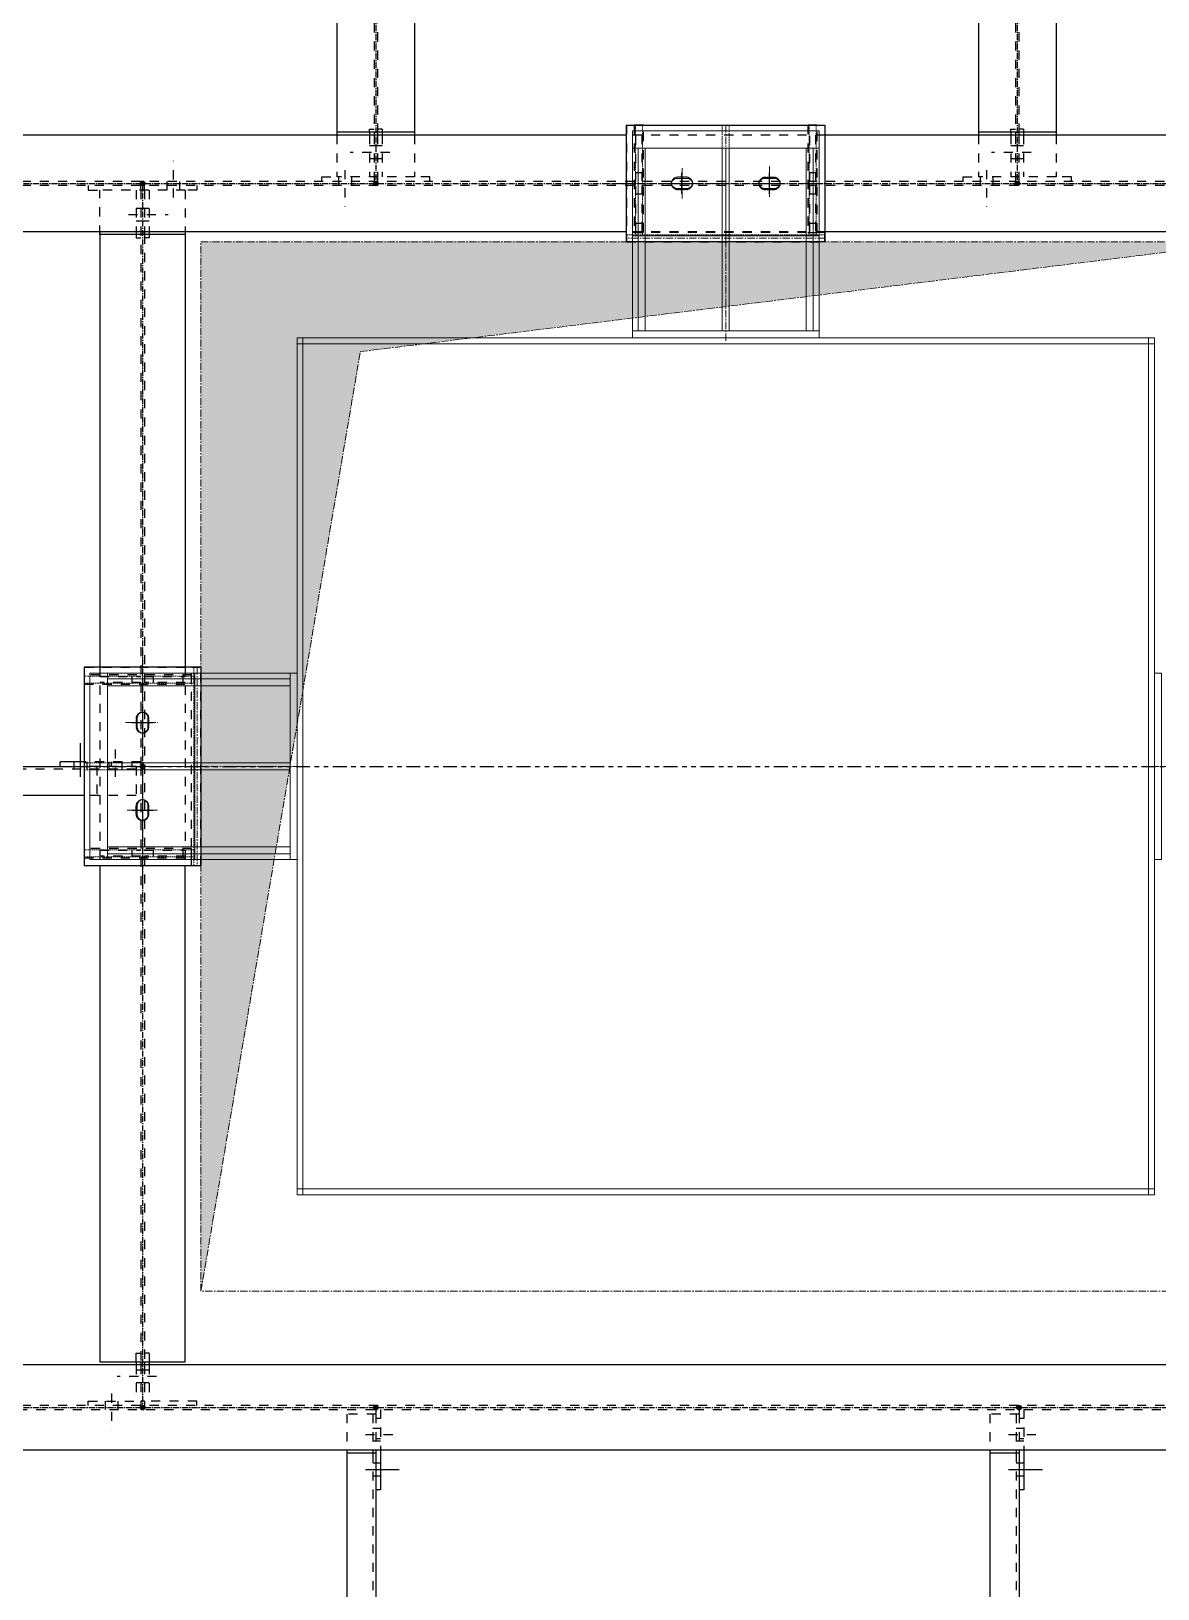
# Model space of a CAD drawing. Header units: inches. Extents: x 209270 to 234360, y -180214 to -150194.
# Drawn here: x 220821 to 222753, y -159675 to -157002 of the extents above; entities that cross this region are included whole.
import ezdxf

# ---------------------------------------------------------------- set-up
doc = ezdxf.new("R2010")
doc.units = ezdxf.units.IN
doc.header["$LTSCALE"] = 10
doc.header["$MEASUREMENT"] = 0
for name, pattern in [('CENTER', [2, 1.25, -0.25, 0.25, -0.25]), ('DXK_LINE_DOT2', [3.9198, 1.9599, -1.9599]), ('DXK_LINE_DOT5', [7.8785, 2.979, -0.9799, 0.9799, -0.9799, 0.9799, -0.9799]), ('HIDDEN', [0.375, 0.25, -0.125])]:
    doc.linetypes.add(name, pattern=pattern)
doc.layers.get('0').update_dxf_attribs({"color": 1})
for name, color, linetype in [('_BLUE_0', 5, 'Continuous'), ('_BLUE_1', 5, 'Continuous'), ('_BLUE_2', 5, 'Continuous'), ('_BLUE_4', 5, 'Continuous')]:
    doc.layers.add(name, color=color, linetype=linetype)
for name, color, linetype, lineweight in [('CEN', 1, 'CENTER', 9), ('Chute', 1, 'Continuous', 9), ('HIDDEN', 1, 'HIDDEN', 9), ('MAIN OBJECT', 1, 'Continuous', 18), ('STR25', 1, 'Continuous', 5), ('STRUC-25HD', 1, 'HIDDEN', 5)]:
    doc.layers.add(name, color=color, linetype=linetype, lineweight=lineweight)

# ---------------------------------------------------------------- blocks, each defined once
blk = doc.blocks.new('A$C3120f6e4')
at = {"layer": 'CEN'}
for p, q in [((170, 94), (-170, 94)), ((0, -100), (0, 100)), ((-75, -26.2), (-75, 26)), ((75, -29.3), (75, 26.1)), ((-48.9, 0), (-101.1, 0)), ((101.1, 0), (48.9, 0))]:
    blk.add_line(p, q, dxfattribs=at)
at = {"layer": 'HIDDEN', "ltscale": 0.2, "elevation": 5435030.5}
for points in [[(-82, -11.1, -1), (-82, 10.9), (-68, 10.9, -1), (-68, -11.1)], [(68, 11.1, 1), (68, -10.9), (82, -10.9, 1), (82, 11.1)]]:
    blk.add_lwpolyline(points, format="xyb", close=True, dxfattribs=at)
at = {"layer": 'STR25', "ltscale": 0.2, "elevation": 5435030.5}
blk.add_lwpolyline([(-170, 100), (170, 100), (170, -100), (-170, -100)], close=True, dxfattribs=at)
at = {"layer": 'STRUC-25HD', "elevation": 5435030.5}
for points in [[(170, 88), (170, 100), (-170, 100), (-170, 88)], [(-143, -100), (-155, -100), (-155, 88), (-143, 88)], [(6, -100), (-6, -100), (-6, 88), (6, 88)], [(155, -100), (143, -100), (143, 88), (155, 88)]]:
    blk.add_lwpolyline(points, close=True, dxfattribs=at)
blk = doc.blocks.new('MECH_DRAWING')
at = {"layer": 'CEN'}
h = blk.add_hatch(color=256, dxfattribs=at)
h.dxf.hatch_style = 1
h.paths.add_polyline_path([(222912, -157363.8), (221112, -157363.8), (221112, -159163.8), (221385.3, -157552.2)])
for p, q in [((222011.9, -157533.5), (222011.9, -157203.3)), ((222213.6, -157263.6), (221810.1, -157263.6)), ((221385.3, -157552.2), (222912, -157363.8)), ((221112, -159163.8), (221385.3, -157552.2)), ((221011.7, -158061.9), (221011.7, -158465.4)), ((221281.7, -158263.7), (220951.5, -158263.7)), ((222742, -158263.7), (223072.2, -158263.7))]:
    blk.add_line(p, q, dxfattribs=at)
blk.add_lwpolyline([(221112, -157363.8), (222912, -157363.8), (222912, -159163.8), (221112, -159163.8)], close=True, dxfattribs=at)
at = {"layer": 'Chute'}
for p, q in [((221276.9, -158998.7, -702228907.6), (221276.9, -157528.7, -702228907.6)), ((221276.9, -157528.7, -702228907.6), (222746.9, -157528.7, -702228907.6)), ((221286.9, -158998.7, -702228907.6), (221286.9, -157528.7, -702228907.6)), ((222736.9, -157528.7, -702228907.6), (222736.9, -158998.7, -702228907.6)), ((222746.9, -157528.7, -702228907.6), (222746.9, -158998.7, -702228907.6)), ((221276.9, -157538.7, -702228907.6), (222746.9, -157538.7, -702228907.6)), ((222746.9, -158988.7, -702228907.6), (221276.9, -158988.7, -702228907.6)), ((222746.9, -158998.7, -702228907.6), (221276.9, -158998.7, -702228907.6))]:
    blk.add_line(p, q, dxfattribs=at)
at = {"layer": 'MAIN OBJECT'}
for points, elevation in [([(222171.9, -157353.6), (222171.9, -157173.6), (221851.9, -157173.6), (221851.9, -157353.6)], -491057285.9), ([(222171.9, -157516.7), (222171.9, -157203.3), (221851.9, -157203.3), (221851.9, -157516.7)], -702228907.6), ([(221873.9, -157516.7), (221861.9, -157516.7), (221861.9, -157203.3), (221873.9, -157203.3)], -702228907.6), ([(222017.9, -157516.7), (222005.9, -157516.7), (222005.9, -157203.3), (222017.9, -157203.3)], -702212532.5), ([(222149.9, -157516.7), (222161.9, -157516.7), (222161.9, -157203.3), (222149.9, -157203.3)], -702228907.6), ([(222171.9, -157528.7), (222171.9, -157516.7), (221851.9, -157516.7), (221851.9, -157528.7)], -702228907.6), ([(221101.7, -158103.7), (220921.7, -158103.7), (220921.7, -158423.7), (221101.7, -158423.7)], -437826209.8), ([(221264.9, -158103.7), (220951.5, -158103.7), (220951.5, -158423.7), (221264.9, -158423.7)], -648997831.5), ([(221264.9, -158125.7), (221264.9, -158113.7), (220951.5, -158113.7), (220951.5, -158125.7)], -648997831.5), ([(221276.9, -158103.7), (221264.9, -158103.7), (221264.9, -158423.7), (221276.9, -158423.7)], -648997831.5), ([(222746.9, -158103.7), (222758.9, -158103.7), (222758.9, -158423.7), (222746.9, -158423.7)], -648997831.5), ([(221264.9, -158257.7), (221264.9, -158269.7), (220951.5, -158269.7), (220951.5, -158257.7)], -648981456.5), ([(221264.9, -158401.7), (221264.9, -158413.7), (220951.5, -158413.7), (220951.5, -158401.7)], -648997831.5)]:
    blk.add_lwpolyline(points, close=True, dxfattribs=dict(at, elevation=elevation))
at = {"layer": 'MAIN OBJECT', "xscale": -1}
for p, rotation in [((222011.9, -157263.6, -491057285.9), 180), ((221011.7, -158263.7, -437826209.8), 270)]:
    blk.add_blockref('A$C3120f6e4', p, dxfattribs=dict(at, rotation=rotation))
blk = doc.blocks.new('GridLine-116860372-116906 - 114867')
at = {"layer": '_BLUE_2', "linetype": 'DXK_LINE_DOT5'}
blk.add_line((2535.4, 21320.8), (24512.1, 21320.8), dxfattribs=at)
blk = doc.blocks.new('Part-116860372-114967 - 114867')
at = {"layer": '_BLUE_4', "linetype": 'Continuous'}
for points in [[(15075.6, 25065.8, -1), (15075.6, 25075.8, -1)], [(15075.6, 22565.8, -1), (15075.6, 22575.8, -1)]]:
    blk.add_hatch(color=256, dxfattribs=at).paths.add_polyline_path(points)
at = {"layer": '_BLUE_1', "linetype": 'DXK_LINE_DOT2'}
for p, q in [((14992.3, 25054.1), (14992.3, 24939.6)), ((15158.8, 25054.1), (14992.3, 25054.1)), ((15072, 25054.1), (15072, 23580.8)), ((15079.1, 25054.1), (15079.1, 24939.6)), ((15158.8, 25054.1), (15158.8, 24939.6)), ((15079.1, 24933.3), (15079.1, 22680.6)), ((15072, 23580.8), (15072, 22680.6)), ((14992.3, 22674.4), (14992.3, 22585)), ((15072, 22674.4), (15072, 22585)), ((15079.1, 22674.4), (15079.1, 22585)), ((15158.8, 22674.4), (15158.8, 22585)), ((15158.8, 22585), (14992.3, 22585))]:
    blk.add_line(p, q, dxfattribs=at)
at = {"layer": '_BLUE_2', "linetype": 'Continuous'}
for p, q in [((14992.3, 24939.6), (14992.3, 22674.4)), ((15158.8, 24933.3), (14992.3, 24933.3)), ((15072, 24939.6), (15072, 24933.3)), ((15079.1, 24939.6), (15079.1, 24933.3)), ((15158.8, 24939.6), (15158.8, 22674.4)), ((15158.8, 22680.6), (14992.3, 22680.6)), ((15072, 22680.6), (15072, 22674.4)), ((15079.1, 22680.6), (15079.1, 22674.4))]:
    blk.add_line(p, q, dxfattribs=at)
at = {"layer": '_BLUE_4', "linetype": 'CENTER'}
blk.add_line((15075.6, 25070.8), (15075.6, 22570.8), dxfattribs=at)
at = {"layer": '_BLUE_4', "linetype": 'Continuous'}
for centre in [(15075.6, 25070.8), (15075.6, 22570.8)]:
    blk.add_circle(centre, 5, dxfattribs=at)
blk = doc.blocks.new('Part-116860372-114970 - 114867')
at = {"layer": '_BLUE_1', "linetype": 'DXK_LINE_DOT2'}
for p, q in [((17706.8, 19949.8), (13838.1, 19949.8)), ((13838.1, 19941.9), (17706.8, 19941.9))]:
    blk.add_line(p, q, dxfattribs=at)
at = {"layer": '_BLUE_2', "linetype": 'Continuous'}
for p, q in [((16919.3, 20037.3), (13831.8, 20037.3)), ((16919.3, 19854.3), (13831.8, 19854.3))]:
    blk.add_line(p, q, dxfattribs=at)
at = {"layer": '_BLUE_4', "linetype": 'CENTER'}
blk.add_line((13700.6, 19945.8), (17825.6, 19945.8), dxfattribs=at)
blk = doc.blocks.new('Part-116860372-114968 - 114867')
at = {"layer": '_BLUE_4', "linetype": 'Continuous'}
for points in [[(16450.6, 25065.8, -1), (16450.6, 25075.8, -1)], [(16450.6, 22565.8, -1), (16450.6, 22575.8, -1)]]:
    blk.add_hatch(color=256, dxfattribs=at).paths.add_polyline_path(points)
at = {"layer": '_BLUE_1', "linetype": 'DXK_LINE_DOT2'}
for p, q in [((16367.3, 25054.1), (16367.3, 24939.6)), ((16533.8, 25054.1), (16367.3, 25054.1)), ((16447, 25054.1), (16447, 23580.8)), ((16454.1, 25054.1), (16454.1, 24939.6)), ((16533.8, 25054.1), (16533.8, 24939.6)), ((16454.1, 24933.3), (16454.1, 22680.6)), ((16447, 23580.8), (16447, 22680.6)), ((16367.3, 22674.4), (16367.3, 22585)), ((16447, 22674.4), (16447, 22585)), ((16454.1, 22674.4), (16454.1, 22585)), ((16533.8, 22674.4), (16533.8, 22585)), ((16533.8, 22585), (16367.3, 22585))]:
    blk.add_line(p, q, dxfattribs=at)
at = {"layer": '_BLUE_2', "linetype": 'Continuous'}
for p, q in [((16367.3, 24939.6), (16367.3, 22674.4)), ((16533.8, 24933.3), (16367.3, 24933.3)), ((16447, 24939.6), (16447, 24933.3)), ((16454.1, 24939.6), (16454.1, 24933.3)), ((16533.8, 24939.6), (16533.8, 22674.4)), ((16533.8, 22680.6), (16367.3, 22680.6)), ((16447, 22680.6), (16447, 22674.4)), ((16454.1, 22680.6), (16454.1, 22674.4))]:
    blk.add_line(p, q, dxfattribs=at)
at = {"layer": '_BLUE_4', "linetype": 'CENTER'}
blk.add_line((16450.6, 25070.8), (16450.6, 22570.8), dxfattribs=at)
at = {"layer": '_BLUE_4', "linetype": 'Continuous'}
for centre in [(16450.6, 25070.8), (16450.6, 22570.8)]:
    blk.add_circle(centre, 5, dxfattribs=at)
blk = doc.blocks.new('Part-116860372-116410 - 114867')
at = {"layer": '_BLUE_1', "linetype": 'DXK_LINE_DOT2'}
for p, q in [((14579.5, 21140.8), (14667.1, 21140.8)), ((14667.1, 21128.3), (14579.5, 21128.3)), ((14598.3, 21140.8), (14598.3, 21128.3))]:
    blk.add_line(p, q, dxfattribs=at)
blk = doc.blocks.new('Part-116860372-114966 - 114867')
at = {"layer": '_BLUE_1', "linetype": 'DXK_LINE_DOT2'}
for p, q in [((16038.1, 22674.4), (15613.1, 22674.4)), ((17706.8, 22575), (13838.1, 22575)), ((17706.8, 22566.6), (13838.1, 22566.6)), ((16038.1, 22467.3), (15613.1, 22467.3))]:
    blk.add_line(p, q, dxfattribs=at)
at = {"layer": '_BLUE_2', "linetype": 'Continuous'}
for p, q in [((15613.1, 22674.4), (13831.8, 22674.4)), ((17713.1, 22674.4), (16038.1, 22674.4)), ((15613.1, 22467.3), (13831.8, 22467.3)), ((17713.1, 22467.3), (16038.1, 22467.3))]:
    blk.add_line(p, q, dxfattribs=at)
at = {"layer": '_BLUE_4', "linetype": 'CENTER'}
blk.add_line((13700.6, 22570.8), (17825.6, 22570.8), dxfattribs=at)
blk = doc.blocks.new('Part-116860372-114971 - 114867')
at = {"layer": '_BLUE_4', "linetype": 'Continuous'}
for points in [[(14575.6, 22565.8, -1), (14575.6, 22575.8, -1)], [(14575.6, 19940.8, -1), (14575.6, 19950.8, -1)]]:
    blk.add_hatch(color=256, dxfattribs=at).paths.add_polyline_path(points)
at = {"layer": '_BLUE_1', "linetype": 'DXK_LINE_DOT2'}
for p, q in [((14484.1, 22461), (14484.1, 22556.6)), ((14667.1, 22556.6), (14484.1, 22556.6)), ((14571.6, 22556.6), (14571.6, 21320.8)), ((14579.5, 22556.6), (14579.5, 22467.3)), ((14667.1, 22556.6), (14667.1, 22461)), ((14579.5, 22461), (14579.5, 20043.6)), ((14484.1, 21533.3), (14484.1, 21108.3)), ((14667.1, 21533.3), (14667.1, 21108.3)), ((14571.6, 21320.8), (14571.6, 20043.6)), ((14571.6, 20037.3), (14571.6, 19959.8)), ((14579.5, 20037.3), (14579.5, 19959.8)), ((14579.5, 19959.8), (14571.6, 19959.8))]:
    blk.add_line(p, q, dxfattribs=at)
at = {"layer": '_BLUE_2', "linetype": 'Continuous'}
for p, q in [((14484.1, 22467.3), (14484.1, 21533.3)), ((14667.1, 22461), (14484.1, 22461)), ((14571.6, 22467.3), (14571.6, 22461)), ((14579.5, 22467.3), (14579.5, 22461)), ((14667.1, 22467.3), (14667.1, 21533.3)), ((14484.1, 21108.3), (14484.1, 20043.6)), ((14667.1, 20043.6), (14667.1, 21108.3)), ((14484.1, 20043.6), (14667.1, 20043.6)), ((14571.6, 20043.6), (14571.6, 20037.3)), ((14579.5, 20043.6), (14579.5, 20037.3))]:
    blk.add_line(p, q, dxfattribs=at)
at = {"layer": '_BLUE_4', "linetype": 'CENTER'}
blk.add_line((14575.6, 22570.8), (14575.6, 19945.8), dxfattribs=at)
at = {"layer": '_BLUE_4', "linetype": 'Continuous'}
for centre in [(14575.6, 22570.8), (14575.6, 19945.8)]:
    blk.add_circle(centre, 5, dxfattribs=at)
blk = doc.blocks.new('Part-116860372-116386 - 114867')
at = {"layer": '_BLUE_1', "linetype": 'DXK_LINE_DOT2'}
for p, q in [((15613.1, 22445.8), (15613.1, 22465.8)), ((16038.1, 22465.8), (15613.1, 22465.8)), ((16038.1, 22445.8), (16038.1, 22465.8)), ((16038.1, 22445.8), (15613.1, 22445.8))]:
    blk.add_line(p, q, dxfattribs=at)
blk = doc.blocks.new('Part-116860372-115887 - 114867')
at = {"layer": '_BLUE_1', "linetype": 'DXK_LINE_DOT2'}
for p, q in [((16454.3, 19923.2), (16464.3, 19923.2)), ((16464.3, 19941.9), (16464.3, 19854.3)), ((16454.3, 19879.4), (16464.3, 19879.4))]:
    blk.add_line(p, q, dxfattribs=at)
at = {"layer": '_BLUE_2', "linetype": 'Continuous'}
for p, q in [((16454.3, 19854.3), (16454.3, 19848.1)), ((16464.3, 19854.3), (16464.3, 19769.4)), ((16464.3, 19769.4), (16454.3, 19769.4))]:
    blk.add_line(p, q, dxfattribs=at)
blk = doc.blocks.new('Part-116860372-115050 - 114867')
at = {"layer": '_BLUE_4', "linetype": 'Continuous'}
for points in [[(13700.6, 21315.8, -1), (13700.6, 21325.8, -1)], [(14575.6, 21315.8, -1), (14575.6, 21325.8, -1)]]:
    blk.add_hatch(color=256, dxfattribs=at).paths.add_polyline_path(points)
at = {"layer": '_BLUE_1', "linetype": 'DXK_LINE_DOT2'}
for p, q in [((13717.3, 21320.8), (13717.3, 21295.8)), ((13838.1, 21320.8), (13717.3, 21320.8)), ((13831.8, 21314.6), (13717.3, 21314.6)), ((14561.6, 21314.6), (13838.1, 21314.6)), ((14561.6, 21320.8), (14450.6, 21320.8)), ((14477.8, 21320.8), (14477.8, 21258.3)), ((14561.6, 21320.8), (14561.6, 21258.3)), ((13717.3, 21295.8), (13798.6, 21295.8)), ((13798.6, 21295.8), (13798.6, 21258.3)), ((13831.8, 21258.3), (13798.6, 21258.3)), ((14561.6, 21258.3), (14450.6, 21258.3))]:
    blk.add_line(p, q, dxfattribs=at)
at = {"layer": '_BLUE_2', "linetype": 'Continuous'}
for p, q in [((13838.1, 21314.6), (13831.8, 21314.6)), ((13838.1, 21258.3), (13838.1, 21320.8)), ((13838.1, 21320.8), (14450.6, 21320.8)), ((14450.6, 21258.3), (13831.8, 21258.3))]:
    blk.add_line(p, q, dxfattribs=at)
at = {"layer": '_BLUE_4', "linetype": 'CENTER'}
for p, q in [((13700.6, 21320.8), (13717.3, 21320.8)), ((13838.1, 21320.8), (14450.6, 21320.8)), ((14561.6, 21320.8), (14575.6, 21320.8))]:
    blk.add_line(p, q, dxfattribs=at)
at = {"layer": '_BLUE_4', "linetype": 'Continuous'}
for centre in [(13700.6, 21320.8), (14575.6, 21320.8)]:
    blk.add_circle(centre, 5, dxfattribs=at)
blk = doc.blocks.new('Bolt-116860372-115752 - 114867')
at = {"layer": '_BLUE_1', "linetype": 'DXK_LINE_DOT2'}
for p, q in [((14517.9, 21298.3), (14517.9, 21370.8)), ((14504.1, 21320.8), (14504.1, 21330.8)), ((14504.1, 21314.6), (14504.1, 21320.8)), ((14531.6, 21320.8), (14531.6, 21330.8)), ((14531.6, 21314.6), (14531.6, 21320.8))]:
    blk.add_line(p, q, dxfattribs=at)
at = {"layer": '_BLUE_2', "linetype": 'Continuous'}
for p, q in [((14442.9, 21298.3), (14442.9, 21370.8)), ((14429.1, 21320.8), (14429.1, 21330.8)), ((14429.1, 21314.6), (14429.1, 21320.8)), ((14456.6, 21320.8), (14456.6, 21330.8)), ((14456.6, 21314.6), (14456.6, 21320.8))]:
    blk.add_line(p, q, dxfattribs=at)
blk = doc.blocks.new('Part-116860372-115118 - 114867')
at = {"layer": '_BLUE_4', "linetype": 'Continuous'}
for points in [[(15075.6, 19940.8, -1), (15075.6, 19950.8, -1)], [(15075.6, 19065.8, -1), (15075.6, 19075.8, -1)]]:
    blk.add_hatch(color=256, dxfattribs=at).paths.add_polyline_path(points)
at = {"layer": '_BLUE_1', "linetype": 'DXK_LINE_DOT2'}
for p, q in [((15013.1, 19931.9), (15013.1, 19854.3)), ((15075.6, 19931.9), (15013.1, 19931.9)), ((15069.3, 19931.9), (15069.3, 19854.3)), ((15075.6, 19931.9), (15075.6, 19848.1)), ((15069.3, 19848.1), (15069.3, 19233.3)), ((15013.1, 19227.1), (15013.1, 19149.6)), ((15069.3, 19227.1), (15069.3, 19087.1)), ((15075.6, 19233.3), (15075.6, 19087.1)), ((15013.1, 19149.6), (15050.6, 19149.6)), ((15050.6, 19149.6), (15050.6, 19087.1)), ((15075.6, 19087.1), (15050.6, 19087.1))]:
    blk.add_line(p, q, dxfattribs=at)
at = {"layer": '_BLUE_2', "linetype": 'Continuous'}
for p, q in [((15013.1, 19854.3), (15013.1, 19227.1)), ((15075.6, 19848.1), (15013.1, 19848.1)), ((15069.3, 19854.3), (15069.3, 19848.1)), ((15075.6, 19848.1), (15075.6, 19233.3)), ((15075.6, 19233.3), (15013.1, 19233.3)), ((15069.3, 19233.3), (15069.3, 19227.1))]:
    blk.add_line(p, q, dxfattribs=at)
at = {"layer": '_BLUE_4', "linetype": 'CENTER'}
for p, q in [((15075.6, 19945.8), (15075.6, 19931.9)), ((15075.6, 19848.1), (15075.6, 19233.3)), ((15075.6, 19087.1), (15075.6, 19070.8))]:
    blk.add_line(p, q, dxfattribs=at)
at = {"layer": '_BLUE_4', "linetype": 'Continuous'}
for centre in [(15075.6, 19945.8), (15075.6, 19070.8)]:
    blk.add_circle(centre, 5, dxfattribs=at)
blk = doc.blocks.new('Part-116860372-115119 - 114867')
at = {"layer": '_BLUE_4', "linetype": 'Continuous'}
for points in [[(16454.3, 19940.8, -1), (16454.3, 19950.8, -1)], [(16454.3, 19065.8, -1), (16454.3, 19075.8, -1)]]:
    blk.add_hatch(color=256, dxfattribs=at).paths.add_polyline_path(points)
at = {"layer": '_BLUE_1', "linetype": 'DXK_LINE_DOT2'}
for p, q in [((16391.8, 19931.9), (16391.8, 19854.3)), ((16454.3, 19931.9), (16391.8, 19931.9)), ((16448.1, 19931.9), (16448.1, 19854.3)), ((16454.3, 19931.9), (16454.3, 19848.1)), ((16448.1, 19848.1), (16448.1, 19233.3)), ((16391.8, 19227.1), (16391.8, 19149.6)), ((16448.1, 19227.1), (16448.1, 19087.1)), ((16454.3, 19233.3), (16454.3, 19087.1)), ((16391.8, 19149.6), (16429.3, 19149.6)), ((16429.3, 19149.6), (16429.3, 19087.1)), ((16454.3, 19087.1), (16429.3, 19087.1))]:
    blk.add_line(p, q, dxfattribs=at)
at = {"layer": '_BLUE_2', "linetype": 'Continuous'}
for p, q in [((16391.8, 19854.3), (16391.8, 19227.1)), ((16454.3, 19848.1), (16391.8, 19848.1)), ((16448.1, 19854.3), (16448.1, 19848.1)), ((16454.3, 19848.1), (16454.3, 19233.3)), ((16454.3, 19233.3), (16391.8, 19233.3)), ((16448.1, 19233.3), (16448.1, 19227.1))]:
    blk.add_line(p, q, dxfattribs=at)
at = {"layer": '_BLUE_4', "linetype": 'CENTER'}
for p, q in [((16454.3, 19945.8), (16454.3, 19931.9)), ((16454.3, 19848.1), (16454.3, 19233.3)), ((16454.3, 19087.1), (16454.3, 19070.8))]:
    blk.add_line(p, q, dxfattribs=at)
at = {"layer": '_BLUE_4', "linetype": 'Continuous'}
for centre in [(16454.3, 19945.8), (16454.3, 19070.8)]:
    blk.add_circle(centre, 5, dxfattribs=at)
blk = doc.blocks.new('Part-116860372-116407 - 114867')
at = {"layer": '_BLUE_1', "linetype": 'DXK_LINE_DOT2'}
for p, q in [((14484.1, 21513.3), (14571.6, 21513.3)), ((14552.9, 21513.3), (14552.9, 21500.8)), ((14571.6, 21500.8), (14484.1, 21500.8))]:
    blk.add_line(p, q, dxfattribs=at)
blk = doc.blocks.new('Part-116860372-116415 - 114867')
at = {"layer": '_BLUE_1', "linetype": 'DXK_LINE_DOT2'}
for p, q in [((15633.1, 22467.3), (15633.1, 22566.6)), ((15645.6, 22547.9), (15633.1, 22547.9)), ((15645.6, 22566.6), (15645.6, 22467.3))]:
    blk.add_line(p, q, dxfattribs=at)
blk = doc.blocks.new('Part-116860372-115476 - 114867')
at = {"layer": '_BLUE_1', "linetype": 'DXK_LINE_DOT2'}
for p, q in [((16464.1, 22687.5), (16454.1, 22687.5)), ((16464.1, 22687.5), (16464.1, 22680.6)), ((16454.1, 22680.6), (16454.1, 22674.4)), ((16464.1, 22674.4), (16464.1, 22585)), ((16454.1, 22585), (16454.1, 22575)), ((16566.6, 22585), (16533.8, 22585)), ((16566.6, 22575), (16566.6, 22585))]:
    blk.add_line(p, q, dxfattribs=at)
at = {"layer": '_BLUE_2', "linetype": 'Continuous'}
blk.add_line((16464.1, 22680.6), (16464.1, 22674.4), dxfattribs=at)
blk = doc.blocks.new('Part-116860372-116409 - 114867')
at = {"layer": '_BLUE_1', "linetype": 'DXK_LINE_DOT2'}
for p, q in [((14484.1, 21140.8), (14571.6, 21140.8)), ((14571.6, 21128.3), (14484.1, 21128.3)), ((14552.9, 21140.8), (14552.9, 21128.3))]:
    blk.add_line(p, q, dxfattribs=at)
blk = doc.blocks.new('Part-116860372-115472 - 114867')
at = {"layer": '_BLUE_1', "linetype": 'DXK_LINE_DOT2'}
for p, q in [((15089.1, 22687.5), (15079.1, 22687.5)), ((15089.1, 22687.5), (15089.1, 22680.6)), ((15079.1, 22680.6), (15079.1, 22674.4)), ((15089.1, 22674.4), (15089.1, 22585)), ((15079.1, 22585), (15079.1, 22575)), ((15191.6, 22585), (15158.8, 22585)), ((15191.6, 22575), (15191.6, 22585))]:
    blk.add_line(p, q, dxfattribs=at)
at = {"layer": '_BLUE_2', "linetype": 'Continuous'}
blk.add_line((15089.1, 22680.6), (15089.1, 22674.4), dxfattribs=at)
blk = doc.blocks.new('Part-116860372-115516 - 114867')
at = {"layer": '_BLUE_1', "linetype": 'DXK_LINE_DOT2'}
for p, q in [((14589.5, 20062.3), (14579.5, 20062.3)), ((14579.5, 20043.6), (14579.5, 20037.3)), ((14589.5, 20062.3), (14589.5, 20043.6)), ((14589.5, 20037.3), (14589.5, 19959.8)), ((14579.5, 19959.8), (14579.5, 19949.8)), ((14692, 19959.8), (14589.5, 19959.8)), ((14692, 19949.8), (14692, 19959.8))]:
    blk.add_line(p, q, dxfattribs=at)
at = {"layer": '_BLUE_2', "linetype": 'Continuous'}
blk.add_line((14589.5, 20043.6), (14589.5, 20037.3), dxfattribs=at)
blk = doc.blocks.new('Part-116860372-116385 - 114867')
at = {"layer": '_BLUE_1', "linetype": 'DXK_LINE_DOT2'}
for p, q in [((15613.1, 22695.8), (15613.1, 22445.8)), ((15613.1, 22695.8), (16038.1, 22695.8)), ((16038.1, 22695.8), (16038.1, 22445.8)), ((15613.1, 22445.8), (16038.1, 22445.8))]:
    blk.add_line(p, q, dxfattribs=at)
blk = doc.blocks.new('Part-116860372-115504 - 114867')
at = {"layer": '_BLUE_1', "linetype": 'DXK_LINE_DOT2'}
for p, q in [((14459.1, 22566.6), (14459.1, 22556.6)), ((14459.1, 22556.6), (14484.1, 22556.6)), ((14561.6, 22556.6), (14561.6, 22467.3)), ((14571.6, 22556.6), (14571.6, 22566.6)), ((14561.6, 22461), (14561.6, 22454.1)), ((14561.6, 22454.1), (14571.6, 22454.1))]:
    blk.add_line(p, q, dxfattribs=at)
at = {"layer": '_BLUE_2', "linetype": 'Continuous'}
blk.add_line((14561.6, 22467.3), (14561.6, 22461), dxfattribs=at)
blk = doc.blocks.new('Bolt-116860372-115480 - 114867')
at = {"layer": '_BLUE_1', "linetype": 'DXK_LINE_DOT2'}
for p, q in [((14995.8, 22585), (14995.8, 22575)), ((15009.5, 22599.6), (15009.5, 22520.8)), ((15023.3, 22585), (15023.3, 22575)), ((14995.8, 22575), (14995.8, 22566.6)), ((15023.3, 22575), (15023.3, 22566.6))]:
    blk.add_line(p, q, dxfattribs=at)
blk = doc.blocks.new('Part-116860372-115471 - 114867')
at = {"layer": '_BLUE_1', "linetype": 'DXK_LINE_DOT2'}
for p, q in [((15062, 22680.6), (15062, 22687.5)), ((15062, 22687.5), (15072, 22687.5)), ((15062, 22674.4), (15062, 22585)), ((15072, 22680.6), (15072, 22674.4)), ((14959.5, 22575), (14959.5, 22585)), ((14959.5, 22585), (14992.3, 22585)), ((15072, 22585), (15072, 22575))]:
    blk.add_line(p, q, dxfattribs=at)
at = {"layer": '_BLUE_2', "linetype": 'Continuous'}
blk.add_line((15062, 22680.6), (15062, 22674.4), dxfattribs=at)
blk = doc.blocks.new('Bolt-116860372-115473 - 114867')
at = {"layer": '_BLUE_1', "linetype": 'DXK_LINE_DOT2'}
for p, q in [((15072, 22651.3), (15062, 22651.3)), ((15079.1, 22651.3), (15072, 22651.3)), ((15089.1, 22651.3), (15079.1, 22651.3)), ((15105.4, 22637.5), (15020.4, 22637.5)), ((15072, 22623.8), (15062, 22623.8)), ((15079.1, 22623.8), (15072, 22623.8)), ((15089.1, 22623.8), (15079.1, 22623.8))]:
    blk.add_line(p, q, dxfattribs=at)
blk = doc.blocks.new('Part-116860372-115475 - 114867')
at = {"layer": '_BLUE_1', "linetype": 'DXK_LINE_DOT2'}
for p, q in [((16437, 22680.6), (16437, 22687.5)), ((16437, 22687.5), (16447, 22687.5)), ((16437, 22674.4), (16437, 22585)), ((16447, 22680.6), (16447, 22674.4)), ((16334.5, 22575), (16334.5, 22585)), ((16334.5, 22585), (16367.3, 22585)), ((16447, 22585), (16447, 22575))]:
    blk.add_line(p, q, dxfattribs=at)
at = {"layer": '_BLUE_2', "linetype": 'Continuous'}
blk.add_line((16437, 22680.6), (16437, 22674.4), dxfattribs=at)
blk = doc.blocks.new('Bolt-116860372-115477 - 114867')
at = {"layer": '_BLUE_1', "linetype": 'DXK_LINE_DOT2'}
for p, q in [((16447, 22651.3), (16437, 22651.3)), ((16454.1, 22651.3), (16447, 22651.3)), ((16464.1, 22651.3), (16454.1, 22651.3)), ((16480.4, 22637.5), (16395.4, 22637.5)), ((16447, 22623.8), (16437, 22623.8)), ((16454.1, 22623.8), (16447, 22623.8)), ((16464.1, 22623.8), (16454.1, 22623.8))]:
    blk.add_line(p, q, dxfattribs=at)
blk = doc.blocks.new('Bolt-116860372-115481 - 114867')
at = {"layer": '_BLUE_1', "linetype": 'DXK_LINE_DOT2'}
for p, q in [((16370.8, 22585), (16370.8, 22575)), ((16384.5, 22599.6), (16384.5, 22520.8)), ((16398.3, 22585), (16398.3, 22575)), ((16370.8, 22575), (16370.8, 22566.6)), ((16398.3, 22575), (16398.3, 22566.6))]:
    blk.add_line(p, q, dxfattribs=at)
blk = doc.blocks.new('Part-116860372-115503 - 114867')
at = {"layer": '_BLUE_1', "linetype": 'DXK_LINE_DOT2'}
for p, q in [((14579.5, 22556.6), (14579.5, 22566.6)), ((14589.5, 22556.6), (14589.5, 22467.3)), ((14692, 22556.6), (14667.1, 22556.6)), ((14692, 22566.6), (14692, 22556.6)), ((14579.5, 22461), (14579.5, 22467.3)), ((14589.5, 22454.1), (14579.5, 22454.1)), ((14589.5, 22461), (14589.5, 22454.1))]:
    blk.add_line(p, q, dxfattribs=at)
at = {"layer": '_BLUE_2', "linetype": 'Continuous'}
blk.add_line((14589.5, 22467.3), (14589.5, 22461), dxfattribs=at)
blk = doc.blocks.new('Bolt-116860372-115505 - 114867')
at = {"layer": '_BLUE_1', "linetype": 'DXK_LINE_DOT2'}
for p, q in [((14561.6, 22517.9), (14571.6, 22517.9)), ((14571.6, 22517.9), (14579.5, 22517.9)), ((14579.5, 22517.9), (14589.5, 22517.9)), ((14545.4, 22504.1), (14630.4, 22504.1)), ((14561.6, 22490.4), (14571.6, 22490.4)), ((14571.6, 22490.4), (14579.5, 22490.4)), ((14579.5, 22490.4), (14589.5, 22490.4))]:
    blk.add_line(p, q, dxfattribs=at)
blk = doc.blocks.new('Part-116860372-115515 - 114867')
at = {"layer": '_BLUE_1', "linetype": 'DXK_LINE_DOT2'}
for p, q in [((14561.6, 20043.6), (14561.6, 20062.3)), ((14561.6, 20062.3), (14571.6, 20062.3)), ((14571.6, 20043.6), (14571.6, 20037.3)), ((14561.6, 20037.3), (14561.6, 19959.8)), ((14459.1, 19949.8), (14459.1, 19959.8)), ((14459.1, 19959.8), (14561.6, 19959.8)), ((14571.6, 19959.8), (14571.6, 19949.8))]:
    blk.add_line(p, q, dxfattribs=at)
at = {"layer": '_BLUE_2', "linetype": 'Continuous'}
blk.add_line((14561.6, 20043.6), (14561.6, 20037.3), dxfattribs=at)
blk = doc.blocks.new('Bolt-116860372-115517 - 114867')
at = {"layer": '_BLUE_1', "linetype": 'DXK_LINE_DOT2'}
for p, q in [((14605.8, 20012.3), (14520.8, 20012.3)), ((14571.6, 20026), (14561.6, 20026)), ((14579.5, 20026), (14571.6, 20026)), ((14589.5, 20026), (14579.5, 20026)), ((14571.6, 19998.5), (14561.6, 19998.5)), ((14579.5, 19998.5), (14571.6, 19998.5)), ((14589.5, 19998.5), (14579.5, 19998.5))]:
    blk.add_line(p, q, dxfattribs=at)
blk = doc.blocks.new('Bolt-116860372-115526 - 114867')
at = {"layer": '_BLUE_1', "linetype": 'DXK_LINE_DOT2'}
for p, q in [((14642, 22540.4), (14642, 22619.1)), ((14628.3, 22566.6), (14628.3, 22575)), ((14628.3, 22556.6), (14628.3, 22566.6)), ((14655.8, 22566.6), (14655.8, 22575)), ((14655.8, 22556.6), (14655.8, 22566.6))]:
    blk.add_line(p, q, dxfattribs=at)
blk = doc.blocks.new('Bolt-116860372-115528 - 114867')
at = {"layer": '_BLUE_1', "linetype": 'DXK_LINE_DOT2'}
for p, q in [((14509.1, 19975.8), (14509.1, 19897)), ((14495.4, 19959.8), (14495.4, 19949.8)), ((14495.4, 19949.8), (14495.4, 19941.9)), ((14522.9, 19959.8), (14522.9, 19949.8)), ((14522.9, 19949.8), (14522.9, 19941.9))]:
    blk.add_line(p, q, dxfattribs=at)
blk = doc.blocks.new('Part-116860372-116383 - 114867')
at = {"layer": '_BLUE_1', "linetype": 'DXK_LINE_DOT2'}
for p, q in [((14680.6, 21517.1), (14450.6, 21517.1)), ((14450.6, 21517.1), (14450.6, 21497.1)), ((14661.8, 21517.1), (14661.8, 21497.1)), ((14680.6, 21497.1), (14680.6, 21517.1)), ((14450.6, 21497.1), (14680.6, 21497.1))]:
    blk.add_line(p, q, dxfattribs=at)
blk = doc.blocks.new('Part-116860372-115751 - 114867')
at = {"layer": '_BLUE_1', "linetype": 'DXK_LINE_DOT2'}
for p, q in [((14399.2, 21320.8), (14399.2, 21330.8)), ((14571.6, 21330.8), (14450.6, 21330.8)), ((14509.1, 21320.8), (14509.1, 21330.8)), ((14552.9, 21330.8), (14552.9, 21320.8))]:
    blk.add_line(p, q, dxfattribs=at)
at = {"layer": '_BLUE_2', "linetype": 'Continuous'}
for p in [(14450.6, 21330.8), (14399.1, 21320.8)]:
    blk.add_line(p, (14399.1, 21330.8), dxfattribs=at)
blk = doc.blocks.new('Part-116860372-115885 - 114867')
at = {"layer": '_BLUE_1', "linetype": 'DXK_LINE_DOT2'}
for p, q in [((15075.6, 19923.2), (15085.6, 19923.2)), ((15085.6, 19941.9), (15085.6, 19854.3)), ((15075.6, 19879.4), (15085.6, 19879.4))]:
    blk.add_line(p, q, dxfattribs=at)
at = {"layer": '_BLUE_2', "linetype": 'Continuous'}
for p, q in [((15075.6, 19854.3), (15075.6, 19848.1)), ((15085.6, 19854.3), (15085.6, 19769.4)), ((15085.6, 19769.4), (15075.6, 19769.4))]:
    blk.add_line(p, q, dxfattribs=at)
blk = doc.blocks.new('Bolt-116860372-115886 - 114867')
at = {"layer": '_BLUE_1', "linetype": 'DXK_LINE_DOT2'}
for p, q in [((15053.1, 19888.2), (15125.6, 19888.2)), ((15069.3, 19901.9), (15075.6, 19901.9)), ((15075.6, 19901.9), (15085.6, 19901.9)), ((15069.3, 19874.4), (15075.6, 19874.4)), ((15075.6, 19874.4), (15085.6, 19874.4))]:
    blk.add_line(p, q, dxfattribs=at)
at = {"layer": '_BLUE_2', "linetype": 'Continuous'}
for p, q in [((15053.1, 19813.2), (15125.6, 19813.2)), ((15069.3, 19826.9), (15075.6, 19826.9)), ((15075.6, 19826.9), (15085.6, 19826.9)), ((15069.3, 19799.4), (15075.6, 19799.4)), ((15075.6, 19799.4), (15085.6, 19799.4))]:
    blk.add_line(p, q, dxfattribs=at)
blk = doc.blocks.new('Bolt-116860372-115888 - 114867')
at = {"layer": '_BLUE_1', "linetype": 'DXK_LINE_DOT2'}
for p, q in [((16431.8, 19888.2), (16504.3, 19888.2)), ((16448.1, 19901.9), (16454.3, 19901.9)), ((16454.3, 19901.9), (16464.3, 19901.9)), ((16448.1, 19874.4), (16454.3, 19874.4)), ((16454.3, 19874.4), (16464.3, 19874.4))]:
    blk.add_line(p, q, dxfattribs=at)
at = {"layer": '_BLUE_2', "linetype": 'Continuous'}
for p, q in [((16431.8, 19813.2), (16504.3, 19813.2)), ((16448.1, 19826.9), (16454.3, 19826.9)), ((16454.3, 19826.9), (16464.3, 19826.9)), ((16448.1, 19799.4), (16454.3, 19799.4)), ((16454.3, 19799.4), (16464.3, 19799.4))]:
    blk.add_line(p, q, dxfattribs=at)
blk = doc.blocks.new('Part-116860372-116408 - 114867')
at = {"layer": '_BLUE_1', "linetype": 'DXK_LINE_DOT2'}
for p, q in [((14579.5, 21513.3), (14667.1, 21513.3)), ((14598.3, 21513.3), (14598.3, 21500.8)), ((14667.1, 21500.8), (14579.5, 21500.8))]:
    blk.add_line(p, q, dxfattribs=at)
blk = doc.blocks.new('Part-116860372-116412 - 114867')
at = {"layer": '_BLUE_1', "linetype": 'DXK_LINE_DOT2'}
for p, q in [((16005.6, 22575), (16005.6, 22674.4)), ((16018.1, 22674.4), (16018.1, 22575)), ((16018.1, 22593.8), (16005.6, 22593.8))]:
    blk.add_line(p, q, dxfattribs=at)
blk = doc.blocks.new('Bolt-116860372-116384 - 114867')
at = {"layer": '_BLUE_2', "linetype": 'Continuous'}
for p, q in [((14553.1, 21414.6), (14598.1, 21414.6)), ((14564.3, 21425.8), (14565.2, 21430.1)), ((14564.3, 21403.3), (14564.3, 21425.8)), ((14565.2, 21430.1), (14567.6, 21433.8)), ((14567.6, 21433.8), (14571.3, 21436.2)), ((14571.3, 21436.2), (14575.6, 21437.1)), ((14575.6, 21437.1), (14575.6, 21437.1)), ((14575.6, 21437.1), (14579.9, 21436.2)), ((14575.6, 21437.1), (14575.6, 21392.1)), ((14579.9, 21436.2), (14583.5, 21433.8)), ((14583.5, 21433.8), (14586, 21430.1)), ((14586, 21430.1), (14586.8, 21425.8)), ((14586.8, 21425.8), (14586.8, 21403.3)), ((14565.2, 21399), (14564.3, 21403.3)), ((14567.6, 21395.4), (14565.2, 21399)), ((14571.3, 21392.9), (14567.6, 21395.4)), ((14575.6, 21392.1), (14571.3, 21392.9)), ((14579.9, 21392.9), (14575.6, 21392.1)), ((14575.6, 21392.1), (14575.6, 21392.1)), ((14583.5, 21395.4), (14579.9, 21392.9)), ((14586, 21399), (14583.5, 21395.4)), ((14586.8, 21403.3), (14586, 21399)), ((14565.2, 21242.6), (14567.6, 21246.3)), ((14567.6, 21246.3), (14571.3, 21248.7)), ((14571.3, 21248.7), (14575.6, 21249.6)), ((14575.6, 21249.6), (14575.6, 21249.6)), ((14575.6, 21249.6), (14579.9, 21248.7)), ((14575.6, 21249.6), (14575.6, 21204.6)), ((14579.9, 21248.7), (14583.5, 21246.3)), ((14583.5, 21246.3), (14586, 21242.6)), ((14553.1, 21227.1), (14598.1, 21227.1)), ((14564.3, 21238.3), (14565.2, 21242.6)), ((14564.3, 21215.8), (14564.3, 21238.3)), ((14565.2, 21211.5), (14564.3, 21215.8)), ((14586, 21242.6), (14586.8, 21238.3)), ((14586.8, 21215.8), (14586, 21211.5)), ((14586.8, 21238.3), (14586.8, 21215.8)), ((14567.6, 21207.9), (14565.2, 21211.5)), ((14571.3, 21205.4), (14567.6, 21207.9)), ((14575.6, 21204.6), (14571.3, 21205.4)), ((14579.9, 21205.4), (14575.6, 21204.6)), ((14575.6, 21204.6), (14575.6, 21204.6)), ((14583.6, 21207.9), (14579.9, 21205.4)), ((14586, 21211.5), (14583.6, 21207.9))]:
    blk.add_line(p, q, dxfattribs=at)
blk = doc.blocks.new('Part-116860372-116380 - 114867')
at = {"layer": '_BLUE_1', "linetype": 'DXK_LINE_DOT2'}
for p, q in [((14680.6, 21108.3), (14680.6, 21533.3)), ((14680.6, 21533.3), (14700.6, 21533.3)), ((14700.6, 21108.3), (14700.6, 21533.3)), ((14680.6, 21108.3), (14700.6, 21108.3))]:
    blk.add_line(p, q, dxfattribs=at)
blk = doc.blocks.new('Part-116860372-116389 - 114867')
at = {"layer": '_BLUE_1', "linetype": 'DXK_LINE_DOT2'}
for p, q in [((15629.3, 22695.8), (15629.3, 22465.8)), ((15649.3, 22695.8), (15629.3, 22695.8)), ((15649.3, 22465.8), (15649.3, 22695.8)), ((15649.3, 22484.6), (15629.3, 22484.6)), ((15629.3, 22465.8), (15649.3, 22465.8))]:
    blk.add_line(p, q, dxfattribs=at)
blk = doc.blocks.new('Part-116860372-116379 - 114867')
at = {"layer": '_BLUE_1', "linetype": 'DXK_LINE_DOT2'}
for p, q in [((14450.6, 21533.3), (14700.6, 21533.3)), ((14450.6, 21533.3), (14450.6, 21108.3)), ((14700.6, 21533.3), (14700.6, 21108.3)), ((14450.6, 21108.3), (14700.6, 21108.3))]:
    blk.add_line(p, q, dxfattribs=at)
blk = doc.blocks.new('Part-116860372-116381 - 114867')
at = {"layer": '_BLUE_1', "linetype": 'DXK_LINE_DOT2'}
for p, q in [((14680.6, 21144.6), (14450.6, 21144.6)), ((14450.6, 21144.6), (14450.6, 21124.6)), ((14450.6, 21124.6), (14680.6, 21124.6)), ((14661.8, 21144.6), (14661.8, 21124.6)), ((14680.6, 21124.6), (14680.6, 21144.6))]:
    blk.add_line(p, q, dxfattribs=at)
blk = doc.blocks.new('Part-116860372-116382 - 114867')
at = {"layer": '_BLUE_2', "linetype": 'Continuous'}
for p, q in [((14700.6, 21533.3), (14450.6, 21533.3)), ((14450.6, 21533.3), (14450.6, 21108.3)), ((14700.6, 21533.3), (14700.6, 21108.3)), ((14450.6, 21108.3), (14700.6, 21108.3))]:
    blk.add_line(p, q, dxfattribs=at)
blk = doc.blocks.new('Part-116860372-116387 - 114867')
at = {"layer": '_BLUE_1', "linetype": 'DXK_LINE_DOT2'}
for p, q in [((16001.8, 22695.8), (16001.8, 22465.8)), ((16021.8, 22695.8), (16001.8, 22695.8)), ((16021.8, 22465.8), (16021.8, 22695.8)), ((16021.8, 22484.6), (16001.8, 22484.6)), ((16001.8, 22465.8), (16021.8, 22465.8))]:
    blk.add_line(p, q, dxfattribs=at)
blk = doc.blocks.new('Part-116860372-116388 - 114867')
at = {"layer": '_BLUE_2', "linetype": 'Continuous'}
for p, q in [((15613.1, 22445.8), (15613.1, 22695.8)), ((15613.1, 22695.8), (16038.1, 22695.8)), ((16038.1, 22695.8), (16038.1, 22445.8)), ((16038.1, 22445.8), (15613.1, 22445.8))]:
    blk.add_line(p, q, dxfattribs=at)
blk = doc.blocks.new('Bolt-116860372-116390 - 114867')
at = {"layer": '_BLUE_2', "linetype": 'Continuous'}
for p, q in [((15716.3, 22581.2), (15720.6, 22582.1)), ((15720.6, 22582.1), (15743.1, 22582.1)), ((15731.8, 22548.3), (15731.8, 22593.3)), ((15743.1, 22582.1), (15747.4, 22581.2)), ((15903.8, 22581.2), (15908.1, 22582.1)), ((15908.1, 22582.1), (15930.6, 22582.1)), ((15919.3, 22548.3), (15919.3, 22593.3)), ((15930.6, 22582.1), (15934.9, 22581.2)), ((15709.3, 22570.8), (15710.2, 22575.1)), ((15710.2, 22566.5), (15709.3, 22570.8)), ((15709.3, 22570.8), (15709.3, 22570.8)), ((15709.3, 22570.8), (15754.3, 22570.8)), ((15710.2, 22575.1), (15712.6, 22578.8)), ((15712.6, 22562.9), (15710.2, 22566.5)), ((15712.6, 22578.8), (15716.3, 22581.2)), ((15716.3, 22560.4), (15712.6, 22562.9)), ((15720.6, 22559.6), (15716.3, 22560.4)), ((15743.1, 22559.6), (15720.6, 22559.6)), ((15747.4, 22560.4), (15743.1, 22559.6)), ((15747.4, 22581.2), (15751, 22578.8)), ((15751, 22562.9), (15747.4, 22560.4)), ((15751, 22578.8), (15753.5, 22575.1)), ((15753.5, 22566.5), (15751, 22562.9)), ((15753.5, 22575.1), (15754.3, 22570.8)), ((15754.3, 22570.8), (15753.5, 22566.5)), ((15754.3, 22570.8), (15754.3, 22570.8)), ((15896.8, 22570.8), (15897.7, 22575.1)), ((15897.7, 22566.5), (15896.8, 22570.8)), ((15896.8, 22570.8), (15896.8, 22570.8)), ((15896.8, 22570.8), (15941.8, 22570.8)), ((15897.7, 22575.1), (15900.1, 22578.8)), ((15900.1, 22562.9), (15897.7, 22566.5)), ((15900.1, 22578.8), (15903.8, 22581.2)), ((15903.8, 22560.4), (15900.1, 22562.9)), ((15908.1, 22559.6), (15903.8, 22560.4)), ((15930.6, 22559.6), (15908.1, 22559.6)), ((15934.9, 22560.4), (15930.6, 22559.6)), ((15934.9, 22581.2), (15938.5, 22578.8)), ((15938.5, 22562.9), (15934.9, 22560.4)), ((15938.5, 22578.8), (15941, 22575.1)), ((15941, 22566.5), (15938.5, 22562.9)), ((15941, 22575.1), (15941.8, 22570.8)), ((15941.8, 22570.8), (15941, 22566.5)), ((15941.8, 22570.8), (15941.8, 22570.8))]:
    blk.add_line(p, q, dxfattribs=at)
blk = doc.blocks.new('Part-116860372-116413 - 114867')
at = {"layer": '_BLUE_1', "linetype": 'DXK_LINE_DOT2'}
for p, q in [((16005.6, 22467.3), (16005.6, 22566.6)), ((16018.1, 22547.9), (16005.6, 22547.9)), ((16018.1, 22566.6), (16018.1, 22467.3))]:
    blk.add_line(p, q, dxfattribs=at)
blk = doc.blocks.new('Part-116860372-116414 - 114867')
at = {"layer": '_BLUE_1', "linetype": 'DXK_LINE_DOT2'}
for p, q in [((15633.1, 22575), (15633.1, 22674.4)), ((15645.6, 22674.4), (15645.6, 22575)), ((15645.6, 22593.8), (15633.1, 22593.8))]:
    blk.add_line(p, q, dxfattribs=at)
blk = doc.blocks.new('STR_DRAWING')
at = {"layer": '_BLUE_0', "xscale": 0.8, "yscale": 0.8, "zscale": 0.8}
for name in ['Part-116860372-114967 - 114867', 'Part-116860372-114968 - 114867', 'Part-116860372-114966 - 114867', 'Part-116860372-115471 - 114867', 'Part-116860372-115472 - 114867', 'Part-116860372-116385 - 114867', 'Part-116860372-116388 - 114867', 'Part-116860372-116389 - 114867', 'Part-116860372-116414 - 114867', 'Part-116860372-116387 - 114867', 'Part-116860372-116412 - 114867', 'Part-116860372-115475 - 114867', 'Part-116860372-115476 - 114867', 'Bolt-116860372-115473 - 114867', 'Bolt-116860372-115477 - 114867', 'Bolt-116860372-115526 - 114867', 'Bolt-116860372-115480 - 114867', 'Bolt-116860372-115481 - 114867', 'Part-116860372-115504 - 114867', 'Part-116860372-114971 - 114867', 'Part-116860372-115503 - 114867', 'Part-116860372-116415 - 114867', 'Bolt-116860372-116390 - 114867', 'Part-116860372-116413 - 114867', 'Bolt-116860372-115505 - 114867', 'Part-116860372-116386 - 114867', 'Part-116860372-116379 - 114867', 'Part-116860372-116382 - 114867', 'Part-116860372-116380 - 114867', 'Part-116860372-116383 - 114867', 'Part-116860372-116407 - 114867', 'Part-116860372-116408 - 114867', 'GridLine-116860372-116906 - 114867', 'Bolt-116860372-116384 - 114867', 'Bolt-116860372-115752 - 114867', 'Part-116860372-115751 - 114867', 'Part-116860372-115050 - 114867', 'Part-116860372-116381 - 114867', 'Part-116860372-116409 - 114867', 'Part-116860372-116410 - 114867', 'Part-116860372-115515 - 114867', 'Part-116860372-115516 - 114867', 'Part-116860372-114970 - 114867', 'Bolt-116860372-115517 - 114867', 'Bolt-116860372-115528 - 114867', 'Part-116860372-115118 - 114867', 'Part-116860372-115885 - 114867', 'Part-116860372-115119 - 114867', 'Part-116860372-115887 - 114867', 'Bolt-116860372-115886 - 114867', 'Bolt-116860372-115888 - 114867']:
    blk.add_blockref(name, (971.5, 4264.2), dxfattribs=at)

msp = doc.modelspace()

# ---------------------------------------------------------------- block references
msp.add_blockref('MECH_DRAWING', (0, 0))
at = {"xscale": 0.9999999999078191, "yscale": 1.0000000000951985}
msp.add_blockref('STR_DRAWING', (208379.9, -179584.5), dxfattribs=at)

doc.saveas('drawing.dxf')
